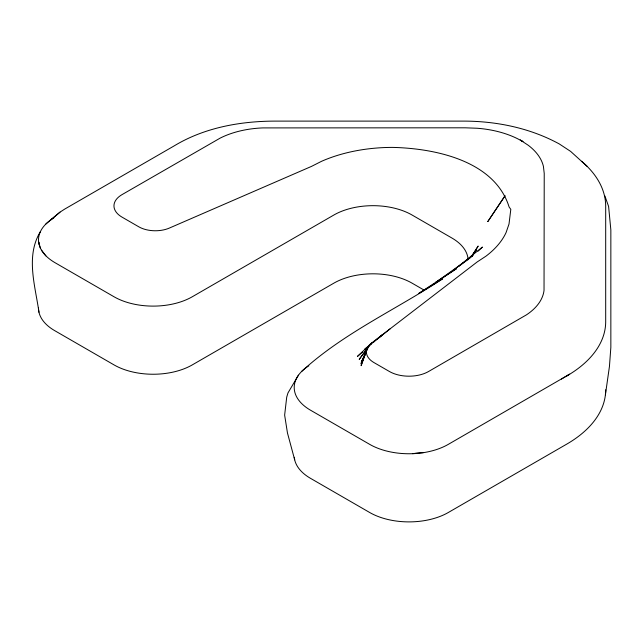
<?xml version="1.0" encoding="UTF-8"?>
<svg xmlns="http://www.w3.org/2000/svg" width="643" height="643" viewBox="0 0 643 643"><rect width="100%" height="100%" fill="white"/><g stroke="black" fill="none" stroke-linecap="round" stroke-linejoin="round"><path stroke-width="0.96" d="M605.401 394.81L609.443 366.43L610.85 347.373L610.85 229.945L608.6 206.427L604.878 195.946M366.783 349.511L361.117 365.682L367.474 347.775L361.044 363.994L368.527 346.103L361.237 362.355L365.578 353.441M470.957 257.176L471.681 255.375L470.957 256.975M40.372 231.689C25.407 256.268 35.317 285.974 38.966 312.241M369.042 346.304L369.91 344.519L359.212 359.357L368.069 347.694M298.448 375.19L287.976 392.921L286.714 397.133L284.64 415.113L287.453 432.932L294.687 459.817M471.938 256.051L478.167 246.068L471.496 256.525M472.203 255.898L476.543 249.572L471.295 256.702M370.432 344.584L371.614 343.032L477.154 261.966L485.899 256.211A116.809 67.443 0 0 0 506.057 232.613L509.007 224.053L510.807 209.361L509.111 206.99C494.636 160.605 434.909 148.364 392.632 147.4A116.922 67.507 0 0 0 321.452 161.353L311.469 166.408L169.447 228.032A23.381 13.503 0 0 1 138.8 226.81L122.049 217.141A27.593 15.93 0 0 1 122.049 194.612L220.155 138.116A71.887 41.506 0 0 1 262.85 127.909L465.186 127.804L477.235 128.254A76.935 44.415 0 0 1 521.529 140.857L522.992 141.597L520.243 140.005L528.2 145.246A76.895 44.391 0 0 1 543.431 166.473L544.227 173.433L544.034 290.282A71.703 41.401 0 0 1 526.4 314.877L428.543 371.517A27.649 15.962 0 0 1 389.449 371.517L373.961 362.58A25.921 14.966 0 0 1 371.614 343.032L357.436 356.431L362.652 351.914M472.292 255.858L473.513 254.266L471.6 256.509M478.022 251.196L482.411 247.081L453.227 270.566L456.434 268.147M379.048 337.688L382.77 334.456L364.894 349.117L371.019 344.19M301.663 371.429C343.362 333.09 395.871 309.749 442.73 278.74L418.561 293.586L456.546 268.621L435.689 282.438L470.065 257.867L458.837 266.331M45.886 223.997L60.016 212.134L64.662 209.12L174.245 145.848C204.852 127.346 241.278 120.997 276.627 121.109L462.124 121.109C495.657 120.932 529.679 127.796 559.273 143.936L570.622 151.394L587.131 166.36M49.905 220.533L60.016 212.134M373.318 342.341L374.853 341.103M376.38 339.874L390.172 328.782M423.391 452.664L412.629 453.62L423.391 452.664A55.636 32.118 0 0 0 448.332 444.345L569.65 374.186L561.387 379.081M424.219 290.17L412.091 283.169A55.33 31.941 0 0 0 333.838 283.169L192.297 364.886A55.362 31.957 0 0 1 114.012 364.886L54.663 330.623A55.226 31.885 0 0 1 38.492 308.077M40.372 248.198L38.725 242.025C39.665 251.196 47.156 258.028 54.663 262.489L114.012 296.753A55.362 31.957 0 0 0 192.297 296.753L333.838 215.035A55.33 31.941 0 0 1 412.091 215.035L451.933 238.039A55.218 31.877 0 0 1 468.088 259.748M41.53 250.167L45.886 255.882M605.69 389.787A133.205 76.903 0 0 1 566.676 444.16L448.332 512.487A55.636 32.118 0 0 1 369.661 512.487L310.505 478.336A55.636 32.118 0 0 1 294.285 457.302M308.833 365.787A55.636 32.118 0 0 0 310.505 410.194L369.661 444.345A55.636 32.118 0 0 0 416.254 453.484M38.966 244.107A55.226 31.885 0 0 1 53.827 217.897M581.626 161.297A138.486 79.957 0 0 1 605.69 206.339L605.69 321.645A133.205 76.903 0 0 1 566.676 376.026M504.98 195.874L487.812 221.554L504.98 195.874"/></g></svg>
